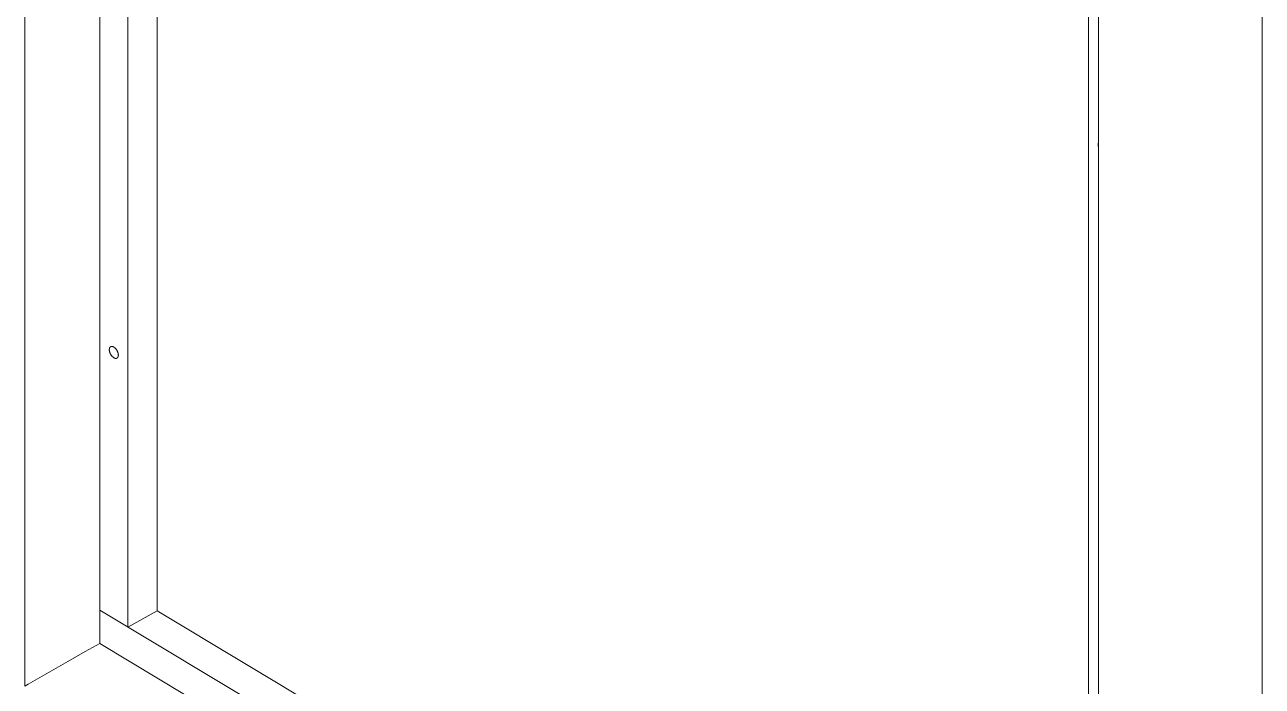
# Model space of a CAD drawing. Header units: inches. Extents: x -13 to 609, y -6 to 131.
# Drawn here: x 148.51 to 160.46, y 106.42 to 112.81 of the extents above; entities that cross this region are included whole.
import ezdxf

# ---------------------------------------------------------------- set-up
doc = ezdxf.new("R2010")
doc.units = ezdxf.units.IN
doc.layers.add('ZANO_R', color=7, linetype='Continuous', lineweight=0)

msp = doc.modelspace()

# ---------------------------------------------------------------- linework, layer by layer
at = {"layer": 'ZANO_R'}
for p, q in [((148.50649, 106.42373), (148.50649, 121.14695)), ((149.23041, 107.15868), (149.23041, 120.0169)), ((149.5033, 106.99484), (149.5033, 119.85306)), ((149.78708, 107.1524), (149.78708, 119.68269)), ((160.45957, 115.23179), (160.45957, 100.50568)), ((158.78169, 101.42433), (158.78169, 114.28255)), ((158.87645, 100.7842), (158.87645, 114.34181)), ((158.8745, 111.65504), (158.87457, 111.6571)), ((158.8745, 111.65298), (158.8745, 111.65504)), ((158.87457, 111.65091), (158.8745, 111.65298)), ((158.87457, 111.6571), (158.87471, 111.65916)), ((158.87471, 111.64886), (158.87457, 111.65091)), ((158.87471, 111.65916), (158.87492, 111.66121)), ((158.87492, 111.6468), (158.87471, 111.64886)), ((158.87492, 111.66121), (158.8752, 111.66326)), ((158.8752, 111.64476), (158.87492, 111.6468)), ((158.8752, 111.66326), (158.87555, 111.66529)), ((158.87555, 111.64272), (158.8752, 111.64476)), ((158.87555, 111.66529), (158.87597, 111.66731)), ((158.87597, 111.6407), (158.87555, 111.64272)), ((158.87597, 111.66731), (158.87645, 111.66932)), ((158.87645, 111.6387), (158.87597, 111.6407)), ((149.32319, 109.67462), (149.3232, 109.67576)), ((149.3232, 109.67347), (149.32319, 109.67462)), ((149.3232, 109.67576), (149.32323, 109.67689)), ((149.32323, 109.6723), (149.3232, 109.67347)), ((149.32323, 109.67689), (149.32329, 109.67801)), ((149.32329, 109.67111), (149.32323, 109.6723)), ((149.32329, 109.67801), (149.32337, 109.67914)), ((149.32337, 109.66989), (149.32329, 109.67111)), ((149.32337, 109.67914), (149.32347, 109.68025)), ((149.32347, 109.66866), (149.32337, 109.66989)), ((149.32347, 109.68025), (149.3236, 109.68136)), ((149.3236, 109.6674), (149.32347, 109.66866)), ((149.3236, 109.68136), (149.32375, 109.68245)), ((149.32392, 109.66482), (149.3236, 109.6674)), ((149.32375, 109.68245), (149.32392, 109.68354)), ((149.32392, 109.68354), (149.32412, 109.68462)), ((149.32435, 109.66217), (149.32392, 109.66482)), ((149.32412, 109.68462), (149.32435, 109.68568)), ((149.32435, 109.68568), (149.3246, 109.68673)), ((149.32488, 109.65946), (149.32435, 109.66217)), ((149.3246, 109.68673), (149.32488, 109.68776)), ((149.32488, 109.68776), (149.32518, 109.68878)), ((149.32551, 109.65668), (149.32488, 109.65946)), ((149.32518, 109.68878), (149.32551, 109.68978)), ((149.32551, 109.68978), (149.32587, 109.69075)), ((149.32626, 109.65385), (149.32551, 109.65668)), ((149.32587, 109.69075), (149.32626, 109.69171)), ((149.32626, 109.69171), (149.32667, 109.69265)), ((149.32711, 109.65098), (149.32626, 109.65385)), ((149.32667, 109.69265), (149.32711, 109.69356)), ((149.32711, 109.69356), (149.32734, 109.69401)), ((149.32807, 109.64807), (149.32711, 109.65098)), ((149.32734, 109.69401), (149.32758, 109.69445)), ((149.32758, 109.69445), (149.32782, 109.69489)), ((149.32782, 109.69489), (149.32807, 109.69532)), ((149.32807, 109.69532), (149.32833, 109.69574)), ((149.32914, 109.64514), (149.32807, 109.64807)), ((149.32833, 109.69574), (149.32859, 109.69615)), ((149.32859, 109.69615), (149.32886, 109.69656)), ((149.32886, 109.69656), (149.32914, 109.69696)), ((149.32914, 109.69696), (149.32942, 109.69736)), ((149.33031, 109.6422), (149.32914, 109.64514)), ((149.32942, 109.69736), (149.32971, 109.69774)), ((149.32971, 109.69774), (149.33001, 109.69812)), ((149.33001, 109.69812), (149.33031, 109.69849)), ((149.33031, 109.69849), (149.33062, 109.69886)), ((149.33158, 109.63927), (149.33031, 109.6422)), ((149.33062, 109.69886), (149.33093, 109.69921)), ((149.33093, 109.69921), (149.33126, 109.69956)), ((149.33126, 109.69956), (149.33158, 109.6999)), ((149.33158, 109.6999), (149.33192, 109.70023)), ((149.33296, 109.63634), (149.33158, 109.63927)), ((149.33192, 109.70023), (149.33226, 109.70055)), ((149.33226, 109.70055), (149.3326, 109.70087)), ((149.3326, 109.70087), (149.33296, 109.70118)), ((149.33296, 109.70118), (149.33331, 109.70147)), ((149.33442, 109.63344), (149.33296, 109.63634)), ((149.33331, 109.70147), (149.33368, 109.70176)), ((149.33368, 109.70176), (149.33405, 109.70204)), ((149.33405, 109.70204), (149.33442, 109.70232)), ((149.33442, 109.70232), (149.3348, 109.70258)), ((149.33598, 109.63057), (149.33442, 109.63344)), ((149.3348, 109.70258), (149.33519, 109.70283)), ((149.33519, 109.70283), (149.33558, 109.70308)), ((149.33558, 109.70308), (149.33598, 109.70331)), ((149.33598, 109.70331), (149.33638, 109.70354)), ((149.33762, 109.62776), (149.33598, 109.63057)), ((149.33638, 109.70354), (149.33679, 109.70375)), ((149.33679, 109.70375), (149.3372, 109.70396)), ((149.3372, 109.70396), (149.33762, 109.70416)), ((149.33762, 109.70416), (149.33804, 109.70435)), ((149.33933, 109.625), (149.33762, 109.62776)), ((149.33804, 109.70435), (149.33847, 109.70453)), ((149.33847, 109.70453), (149.3389, 109.7047)), ((149.3389, 109.7047), (149.33933, 109.70486)), ((149.33933, 109.70486), (149.33977, 109.70501)), ((149.34112, 109.62231), (149.33933, 109.625)), ((149.33977, 109.70501), (149.34022, 109.70515)), ((149.34022, 109.70515), (149.34067, 109.70528)), ((149.34067, 109.70528), (149.34112, 109.70541)), ((149.34112, 109.70541), (149.34157, 109.70552)), ((149.34296, 109.6197), (149.34112, 109.62231)), ((149.34157, 109.70552), (149.34203, 109.70562)), ((149.34203, 109.70562), (149.3425, 109.70572)), ((149.3425, 109.70572), (149.34296, 109.7058)), ((149.34296, 109.7058), (149.34343, 109.70588)), ((149.34486, 109.61718), (149.34296, 109.6197)), ((149.34343, 109.70588), (149.3439, 109.70594)), ((149.3439, 109.70594), (149.34438, 109.706)), ((149.34438, 109.706), (149.34486, 109.70604)), ((149.34486, 109.70604), (149.34534, 109.70608)), ((149.3468, 109.61476), (149.34486, 109.61718)), ((149.34534, 109.70608), (149.34582, 109.70611)), ((149.34582, 109.70611), (149.34631, 109.70612)), ((149.34631, 109.70612), (149.3468, 109.70613)), ((149.3468, 109.70613), (149.34729, 109.70613)), ((149.34878, 109.61244), (149.3468, 109.61476)), ((149.34729, 109.70613), (149.34778, 109.70612)), ((149.34778, 109.70612), (149.34828, 109.70611)), ((149.34828, 109.70611), (149.34878, 109.70608)), ((149.34878, 109.70608), (149.34928, 109.70604)), ((149.35078, 109.61023), (149.34878, 109.61244)), ((149.34928, 109.70604), (149.34978, 109.706)), ((149.34978, 109.706), (149.35078, 109.70588)), ((149.35078, 109.70588), (149.35179, 109.70573)), ((149.35281, 109.60814), (149.35078, 109.61023)), ((149.35179, 109.70573), (149.35281, 109.70554)), ((149.35281, 109.70554), (149.35382, 109.70532)), ((149.35382, 109.70532), (149.35484, 109.70507)), ((149.35484, 109.70507), (149.35586, 109.70478)), ((149.35586, 109.70478), (149.35688, 109.70447)), ((149.35688, 109.70447), (149.35789, 109.70412)), ((149.35789, 109.70412), (149.35891, 109.70375)), ((149.35891, 109.70375), (149.35992, 109.70335)), ((149.35992, 109.70335), (149.36093, 109.70292)), ((149.36093, 109.70292), (149.36193, 109.70247)), ((149.36193, 109.70247), (149.36293, 109.70199)), ((149.36293, 109.70199), (149.36392, 109.70148)), ((149.36392, 109.70148), (149.36491, 109.70096)), ((149.36491, 109.70096), (149.36589, 109.70041)), ((149.36589, 109.70041), (149.36685, 109.69984)), ((149.36685, 109.69984), (149.36782, 109.69924)), ((149.36782, 109.69924), (149.3688, 109.69862)), ((149.3688, 109.69862), (149.36979, 109.69796)), ((149.36979, 109.69796), (149.37078, 109.69728)), ((149.37078, 109.69728), (149.37178, 109.69656)), ((149.37178, 109.69656), (149.37278, 109.69581)), ((149.37278, 109.69581), (149.3748, 109.69421)), ((149.3748, 109.69421), (149.37683, 109.69249)), ((149.37683, 109.69249), (149.37887, 109.69064)), ((149.37887, 109.69064), (149.3809, 109.68867)), ((149.3809, 109.68867), (149.38293, 109.68658)), ((149.38293, 109.68658), (149.38493, 109.68437)), ((149.38493, 109.68437), (149.38691, 109.68205)), ((149.38691, 109.68205), (149.38885, 109.67963)), ((149.38885, 109.67963), (149.39075, 109.67711)), ((149.39075, 109.67711), (149.39259, 109.6745)), ((149.39259, 109.6745), (149.39437, 109.67181)), ((149.39437, 109.67181), (149.39609, 109.66906)), ((149.39609, 109.66906), (149.39773, 109.66624)), ((149.39773, 109.66624), (149.39928, 109.66337)), ((149.39928, 109.66337), (149.40075, 109.66047)), ((149.40075, 109.66047), (149.40213, 109.65755)), ((149.40213, 109.65755), (149.4034, 109.65461)), ((149.4034, 109.65461), (149.40457, 109.65167)), ((149.40457, 109.65167), (149.40564, 109.64874)), ((149.40564, 109.64874), (149.4066, 109.64584)), ((149.4066, 109.64584), (149.40745, 109.64297)), ((149.40745, 109.64297), (149.4082, 109.64013)), ((149.4082, 109.64013), (149.40883, 109.63736)), ((149.40883, 109.63736), (149.40936, 109.63464)), ((149.40911, 109.61009), (149.40883, 109.60905)), ((149.40936, 109.61113), (149.40911, 109.61009)), ((149.40936, 109.63464), (149.40979, 109.63199)), ((149.40959, 109.6122), (149.40936, 109.61113)), ((149.40979, 109.61327), (149.40959, 109.6122)), ((149.40979, 109.63199), (149.41011, 109.62941)), ((149.40996, 109.61436), (149.40979, 109.61327)), ((149.41011, 109.61546), (149.40996, 109.61436)), ((149.41011, 109.62941), (149.41024, 109.62816)), ((149.41024, 109.61656), (149.41011, 109.61546)), ((149.41024, 109.62816), (149.41034, 109.62692)), ((149.41034, 109.61768), (149.41024, 109.61656)), ((149.41034, 109.62692), (149.41042, 109.6257)), ((149.41042, 109.6188), (149.41034, 109.61768)), ((149.41042, 109.6257), (149.41047, 109.62451)), ((149.41047, 109.61993), (149.41042, 109.6188)), ((149.41047, 109.62451), (149.41051, 109.62334)), ((149.41051, 109.62106), (149.41047, 109.61993)), ((149.41051, 109.62334), (149.41052, 109.62219)), ((149.41052, 109.62219), (149.41051, 109.62106)), ((149.35484, 109.60617), (149.35281, 109.60814)), ((149.35688, 109.60432), (149.35484, 109.60617)), ((149.35891, 109.6026), (149.35688, 109.60432)), ((149.36093, 109.60101), (149.35891, 109.6026)), ((149.36193, 109.60026), (149.36093, 109.60101)), ((149.36293, 109.59954), (149.36193, 109.60026)), ((149.36392, 109.59885), (149.36293, 109.59954)), ((149.36491, 109.59819), (149.36392, 109.59885)), ((149.36589, 109.59757), (149.36491, 109.59819)), ((149.36685, 109.59697), (149.36589, 109.59757)), ((149.36782, 109.5964), (149.36685, 109.59697)), ((149.3688, 109.59586), (149.36782, 109.5964)), ((149.36979, 109.59533), (149.3688, 109.59586)), ((149.37078, 109.59483), (149.36979, 109.59533)), ((149.37178, 109.59435), (149.37078, 109.59483)), ((149.37278, 109.59389), (149.37178, 109.59435)), ((149.37379, 109.59346), (149.37278, 109.59389)), ((149.3748, 109.59306), (149.37379, 109.59346)), ((149.37581, 109.59269), (149.3748, 109.59306)), ((149.37683, 109.59234), (149.37581, 109.59269)), ((149.37785, 109.59203), (149.37683, 109.59234)), ((149.37887, 109.59175), (149.37785, 109.59203)), ((149.37989, 109.59149), (149.37887, 109.59175)), ((149.3809, 109.59127), (149.37989, 109.59149)), ((149.38192, 109.59109), (149.3809, 109.59127)), ((149.38293, 109.59094), (149.38192, 109.59109)), ((149.38393, 109.59082), (149.38293, 109.59094)), ((149.38443, 109.59077), (149.38393, 109.59082)), ((149.38493, 109.59074), (149.38443, 109.59077)), ((149.38543, 109.59071), (149.38493, 109.59074)), ((149.38592, 109.59069), (149.38543, 109.59071)), ((149.38642, 109.59068), (149.38592, 109.59069)), ((149.38691, 109.59068), (149.38642, 109.59068)), ((149.3874, 109.59069), (149.38691, 109.59068)), ((149.38788, 109.59071), (149.3874, 109.59069)), ((149.38837, 109.59073), (149.38788, 109.59071)), ((149.38885, 109.59077), (149.38837, 109.59073)), ((149.38933, 109.59082), (149.38885, 109.59077)), ((149.3898, 109.59087), (149.38933, 109.59082)), ((149.39028, 109.59094), (149.3898, 109.59087)), ((149.39075, 109.59101), (149.39028, 109.59094)), ((149.39121, 109.5911), (149.39075, 109.59101)), ((149.39168, 109.59119), (149.39121, 109.5911)), ((149.39214, 109.59129), (149.39168, 109.59119)), ((149.39259, 109.59141), (149.39214, 109.59129)), ((149.39304, 109.59153), (149.39259, 109.59141)), ((149.39349, 109.59166), (149.39304, 109.59153)), ((149.39394, 109.5918), (149.39349, 109.59166)), ((149.39437, 109.59195), (149.39394, 109.5918)), ((149.39481, 109.59211), (149.39437, 109.59195)), ((149.39524, 109.59228), (149.39481, 109.59211)), ((149.39567, 109.59246), (149.39524, 109.59228)), ((149.39609, 109.59265), (149.39567, 109.59246)), ((149.39651, 109.59285), (149.39609, 109.59265)), ((149.39692, 109.59306), (149.39651, 109.59285)), ((149.39733, 109.59328), (149.39692, 109.59306)), ((149.39773, 109.5935), (149.39733, 109.59328)), ((149.39813, 109.59374), (149.39773, 109.5935)), ((149.39852, 109.59398), (149.39813, 109.59374)), ((149.3989, 109.59424), (149.39852, 109.59398)), ((149.39928, 109.5945), (149.3989, 109.59424)), ((149.39966, 109.59477), (149.39928, 109.5945)), ((149.40003, 109.59505), (149.39966, 109.59477)), ((149.40039, 109.59534), (149.40003, 109.59505)), ((149.40075, 109.59564), (149.40039, 109.59534)), ((149.4011, 109.59594), (149.40075, 109.59564)), ((149.40145, 109.59626), (149.4011, 109.59594)), ((149.40179, 109.59658), (149.40145, 109.59626)), ((149.40213, 109.59691), (149.40179, 109.59658)), ((149.40245, 109.59725), (149.40213, 109.59691)), ((149.40278, 109.5976), (149.40245, 109.59725)), ((149.40309, 109.59796), (149.40278, 109.5976)), ((149.4034, 109.59832), (149.40309, 109.59796)), ((149.4037, 109.59869), (149.4034, 109.59832)), ((149.404, 109.59907), (149.4037, 109.59869)), ((149.40429, 109.59946), (149.404, 109.59907)), ((149.40457, 109.59985), (149.40429, 109.59946)), ((149.40485, 109.60025), (149.40457, 109.59985)), ((149.40512, 109.60066), (149.40485, 109.60025)), ((149.40538, 109.60108), (149.40512, 109.60066)), ((149.40564, 109.6015), (149.40538, 109.60108)), ((149.40589, 109.60193), (149.40564, 109.6015)), ((149.40613, 109.60236), (149.40589, 109.60193)), ((149.40637, 109.6028), (149.40613, 109.60236)), ((149.4066, 109.60325), (149.40637, 109.6028)), ((149.40704, 109.60416), (149.4066, 109.60325)), ((149.40745, 109.6051), (149.40704, 109.60416)), ((149.40784, 109.60606), (149.40745, 109.6051)), ((149.4082, 109.60704), (149.40784, 109.60606)), ((149.40853, 109.60804), (149.4082, 109.60704)), ((149.40883, 109.60905), (149.40853, 109.60804)), ((158.87645, 101.36744), (149.23041, 107.15868)), ((149.23041, 106.83723), (149.23041, 107.15868)), ((149.78708, 107.1524), (149.5033, 106.99484)), ((149.78708, 107.1524), (158.78169, 101.75226)), ((149.08852, 106.75845), (148.92152, 106.6639)), ((149.08852, 106.75845), (149.23041, 106.83723)), ((149.23041, 106.83723), (158.87645, 101.04598)), ((148.53947, 106.44324), (148.92152, 106.6639)), ((148.52284, 106.4337), (148.50651, 106.42364)), ((148.53947, 106.44324), (148.52284, 106.4337))]:
    msp.add_line(p, q, dxfattribs=at)

doc.saveas('drawing.dxf')
